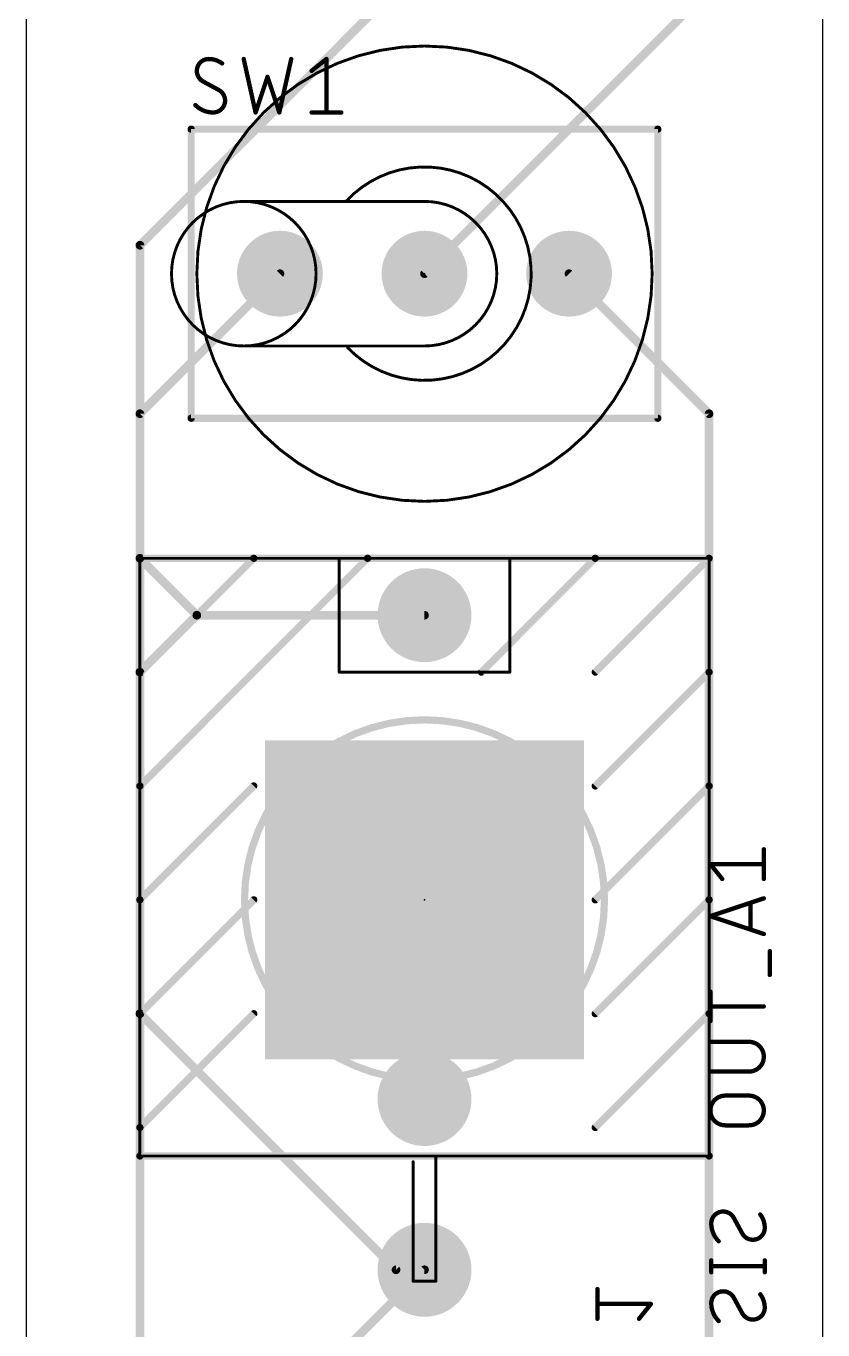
# Model space of a CAD drawing. Extents: x 0 to 14, y 0 to 99.
# Drawn here: x 0 to 14, y 46.44 to 69.35 of the extents above; entities that cross this region are included whole.
import ezdxf

# ---------------------------------------------------------------- set-up
doc = ezdxf.new("R2010")
doc.units = 0
for name, color, linetype in [('1', 12, 'CONTINUOUS'), ('16', 132, 'CONTINUOUS'), ('17', 110, 'CONTINUOUS'), ('20', 31, 'CONTINUOUS'), ('21', 253, 'CONTINUOUS'), ('22', 253, 'CONTINUOUS'), ('23', 53, 'CONTINUOUS'), ('25', 253, 'CONTINUOUS'), ('41', 12, 'CONTINUOUS'), ('51', 253, 'CONTINUOUS')]:
    doc.layers.add(name, color=color, linetype=linetype)

# ---------------------------------------------------------------- blocks, each defined once
blk = doc.blocks.new('RECT')
blk.add_solid([(-0.5, -0.5), (0.5, -0.5), (-0.5, 0.5), (0.5, 0.5)])
blk = doc.blocks.new('ROUNDP')
at = {"const_width": 0.5}
blk.add_lwpolyline([(0, -0.25, 1), (0, 0.25, 1), (0, -0.25)], format="xyb", dxfattribs=at)

msp = doc.modelspace()

# ---------------------------------------------------------------- linework, layer by layer
at = {"layer": '1', "const_width": 0.1524}
for points in [[(12, 70), (7, 65)], [(4.46, 65), (2, 62.54)], [(9.54, 65), (12, 62.54)], [(2, 62.54), (2, 60)], [(12, 62.54), (12, 30)], [(2, 60), (3, 59)], [(3, 59), (2, 58)], [(3, 59), (7, 59)], [(2, 58), (2, 45)]]:
    msp.add_lwpolyline(points, dxfattribs=at)
at = {"layer": '1', "const_width": 0.0762}
for points in [[(4.4869, 64.9731, 1), (4.4331, 65.0269)], [(6.9731, 65.0269, 1), (7.0269, 64.9731)], [(9.5669, 65.0269, 1), (9.5131, 64.9731)], [(2.0381, 62.54, 1), (1.9619, 62.54)], [(1.9731, 62.5669, 1), (2.0269, 62.5131)], [(12.0381, 62.54, 1), (11.9619, 62.54)], [(11.9731, 62.5131, 1), (12.0269, 62.5669)], [(1.9619, 60, 1), (2.0381, 60)], [(2.0269, 60.0269, 1), (1.9731, 59.9731)], [(3, 59.0381, 1), (3, 58.9619)], [(3.0269, 58.9731, 1), (2.9731, 59.0269)], [(2.9731, 58.9731, 1), (3.0269, 59.0269)], [(7, 58.9619, 1), (7, 59.0381)], [(2.0381, 58, 1), (1.9619, 58)], [(1.9731, 58.0269, 1), (2.0269, 57.9731)]]:
    msp.add_lwpolyline(points, format="xyb", dxfattribs=at)
at = {"layer": '16', "const_width": 0.1524}
for points in [[(7, 70.5), (2, 65.5)], [(2, 65.5), (2, 52)], [(2, 52), (6.5, 47.5)], [(7, 47.5), (2, 42.5)], [(6.5, 47.5), (7, 47.5)]]:
    msp.add_lwpolyline(points, dxfattribs=at)
at = {"layer": '16', "const_width": 0.0762}
for points in [[(2.0381, 65.5, 1), (1.9619, 65.5)], [(1.9731, 65.5269, 1), (2.0269, 65.4731)], [(1.9619, 52, 1), (2.0381, 52)], [(2.0269, 52.0269, 1), (1.9731, 51.9731)], [(6.5, 47.5381, 1), (6.5, 47.4619)], [(6.4731, 47.4731, 1), (6.5269, 47.5269)], [(7.0269, 47.4731, 1), (6.9731, 47.5269)], [(7, 47.4619, 1), (7, 47.5381)]]:
    msp.add_lwpolyline(points, format="xyb", dxfattribs=at)
at = {"layer": '20'}
for p, q in [((0, 99), (0, 0)), ((14, 0), (14, 99))]:
    msp.add_line(p, q, dxfattribs=at)
at = {"layer": '21'}
for points, const_width in [([(2.9, 67.54), (11.1, 67.54)], 0.127), ([(2.9, 62.46), (2.9, 67.54)], 0.127), ([(11.1, 67.54), (11.1, 62.46)], 0.127), ([(11.1, 62.46), (2.9, 62.46)], 0.127), ([(2, 58), (2, 60)], 0.127), ([(2, 60), (4, 60)], 0.127), ([(2, 58), (4, 60)], 0.127), ([(6, 60), (2, 56)], 0.127), ([(4, 60), (6, 60)], 0.127), ([(6, 60), (10, 60)], 0.127), ([(10, 60), (8, 58)], 0.127), ([(10, 60), (12, 60)], 0.127), ([(10, 58), (12, 60)], 0.127), ([(12, 60), (12, 58)], 0.127), ([(2, 56), (2, 58)], 0.127), ([(10, 56), (12, 58)], 0.127), ([(12, 58), (12, 56)], 0.127), ([(2, 54), (2, 56)], 0.127), ([(4, 56), (2, 54)], 0.127), ([(10, 54), (12, 56)], 0.127), ([(12, 56), (12, 54)], 0.127), ([(12.9619, 54.3662), (12.9619, 54.8884)], 0.0762), ([(12.2309, 54.3662), (12.0221, 54.6273)], 0.0762), ([(12.0221, 54.6273), (12.9619, 54.6273)], 0.0762), ([(2, 52), (2, 54)], 0.127), ([(4, 54), (2, 52)], 0.127), ([(10, 52), (12, 54)], 0.127), ([(12, 54), (12, 52)], 0.127), ([(12.0221, 53.7129), (12.9619, 54.0262)], 0.0762), ([(12.727, 53.9479), (12.727, 53.4779)], 0.0762), ([(12.9619, 53.3996), (12.0221, 53.7129)], 0.0762), ([(13.0663, 52.6811), (13.0663, 53.0988)], 0.0762), ([(12.0221, 51.8669), (12.0221, 52.389)], 0.0762), ([(2, 50), (2, 52)], 0.127), ([(4, 52), (2, 50)], 0.127), ([(10, 50), (12, 52)], 0.127), ([(12, 52), (12, 49.5)], 0.127), ([(12.9619, 52.128), (12.0221, 52.128)], 0.0762), ([(12.7008, 51.5051), (12.0221, 51.5051)], 0.0762), ([(12.0221, 50.983), (12.7008, 50.983)], 0.0762), ([(12.2832, 50.5602), (12.7008, 50.5602)], 0.0762), ([(2, 49.5), (2, 50)], 0.127), ([(12.7008, 50.0381), (12.2832, 50.0381)], 0.0762), ([(12, 49.5), (2, 49.5)], 0.127)]:
    msp.add_lwpolyline(points, dxfattribs=dict(at, const_width=const_width))
for points, const_width in [([(2.9, 67.5718, 1), (2.9, 67.5083)], 0.0635), ([(2.9318, 67.54, 1), (2.8683, 67.54)], 0.0635), ([(11.1318, 67.54, 1), (11.0682, 67.54)], 0.0635), ([(11.1, 67.5083, 1), (11.1, 67.5718)], 0.0635), ([(2.9, 62.4918, 1), (2.9, 62.4282)], 0.0635), ([(2.8683, 62.46, 1), (2.9318, 62.46)], 0.0635), ([(11.0682, 62.46, 1), (11.1318, 62.46)], 0.0635), ([(11.1, 62.4282, 1), (11.1, 62.4918)], 0.0635), ([(2.0318, 60, 1), (1.9683, 60)], 0.0635), ([(2, 60.0318, 1), (2, 59.9682)], 0.0635), ([(4, 60.0318, 1), (4, 59.9682)], 0.0635), ([(4.0225, 59.9775, 1), (3.9775, 60.0225)], 0.0635), ([(4, 59.9682, 1), (4, 60.0318)], 0.0635), ([(6, 60.0318, 1), (6, 59.9682)], 0.0635), ([(6.0225, 59.9775, 1), (5.9775, 60.0225)], 0.0635), ([(6, 59.9682, 1), (6, 60.0318)], 0.0635), ([(10, 60.0318, 1), (10, 59.9682)], 0.0635), ([(10.0225, 59.9775, 1), (9.9775, 60.0225)], 0.0635), ([(10, 59.9682, 1), (10, 60.0318)], 0.0635), ([(12.0318, 60, 1), (11.9682, 60)], 0.0635), ([(12.0225, 59.9775, 1), (11.9775, 60.0225)], 0.0635), ([(12, 59.9682, 1), (12, 60.0318)], 0.0635), ([(1.9775, 58.0225, 1), (2.0225, 57.9775)], 0.0635), ([(2.0318, 58, 1), (1.9683, 58)], 0.0635), ([(1.9683, 58, 1), (2.0318, 58)], 0.0635), ([(7.9775, 58.0225, 1), (8.0225, 57.9775)], 0.0635), ([(9.9775, 58.0225, 1), (10.0225, 57.9775)], 0.0635), ([(12.0318, 58, 1), (11.9682, 58)], 0.0635), ([(11.9682, 58, 1), (12.0318, 58)], 0.0635), ([(12.0225, 57.9775, 1), (11.9775, 58.0225)], 0.0635), ([(7, 51.3093, 1), (7, 56.6907, 1), (7, 51.3093)], 0.127), ([(1.9775, 56.0225, 1), (2.0225, 55.9775)], 0.0635), ([(2.0318, 56, 1), (1.9683, 56)], 0.0635), ([(1.9683, 56, 1), (2.0318, 56)], 0.0635), ([(4.0225, 55.9775, 1), (3.9775, 56.0225)], 0.0635), ([(9.9775, 56.0225, 1), (10.0225, 55.9775)], 0.0635), ([(12.0318, 56, 1), (11.9682, 56)], 0.0635), ([(11.9682, 56, 1), (12.0318, 56)], 0.0635), ([(12.0225, 55.9775, 1), (11.9775, 56.0225)], 0.0635), ([(12.9809, 54.8884, 1), (12.9428, 54.8884)], 0.0381), ([(12.037, 54.6392, 1), (12.0072, 54.6154)], 0.0381), ([(12.0221, 54.6463, 1), (12.0221, 54.6082)], 0.0381), ([(12.9619, 54.6082, 1), (12.9619, 54.6463)], 0.0381), ([(12.2161, 54.3543, 1), (12.2458, 54.3781)], 0.0381), ([(12.9428, 54.3662, 1), (12.9809, 54.3662)], 0.0381), ([(2.0318, 54, 1), (1.9683, 54)], 0.0635), ([(4.0225, 53.9775, 1), (3.9775, 54.0225)], 0.0635), ([(12.0318, 54, 1), (11.9682, 54)], 0.0635), ([(12.0225, 53.9775, 1), (11.9775, 54.0225)], 0.0635), ([(12.9679, 54.0081, 1), (12.9559, 54.0442)], 0.0381), ([(1.9775, 54.0225, 1), (2.0225, 53.9775)], 0.0635), ([(1.9683, 54, 1), (2.0318, 54)], 0.0635), ([(9.9775, 54.0225, 1), (10.0225, 53.9775)], 0.0635), ([(11.9682, 54, 1), (12.0318, 54)], 0.0635), ([(12.746, 53.9479, 1), (12.7079, 53.9479)], 0.0381), ([(12.0281, 53.731, 1), (12.0161, 53.6948)], 0.0381), ([(12.0161, 53.731, 1), (12.0281, 53.6948)], 0.0381), ([(12.7079, 53.4779, 1), (12.746, 53.4779)], 0.0381), ([(12.9559, 53.3816, 1), (12.9679, 53.4177)], 0.0381), ([(13.0854, 53.0988, 1), (13.0473, 53.0988)], 0.0381), ([(13.0473, 52.6811, 1), (13.0854, 52.6811)], 0.0381), ([(12.0412, 52.389, 1), (12.003, 52.389)], 0.0381), ([(1.9775, 52.0225, 1), (2.0225, 51.9775)], 0.0635), ([(2.0318, 52, 1), (1.9683, 52)], 0.0635), ([(1.9683, 52, 1), (2.0318, 52)], 0.0635), ([(4.0225, 51.9775, 1), (3.9775, 52.0225)], 0.0635), ([(9.9775, 52.0225, 1), (10.0225, 51.9775)], 0.0635), ([(12.0318, 52, 1), (11.9682, 52)], 0.0635), ([(11.9682, 52, 1), (12.0318, 52)], 0.0635), ([(12.0225, 51.9775, 1), (11.9775, 52.0225)], 0.0635), ([(12.0221, 52.147, 1), (12.0221, 52.1089)], 0.0381), ([(12.9619, 52.1089, 1), (12.9619, 52.147)], 0.0381), ([(12.003, 51.8669, 1), (12.0412, 51.8669)], 0.0381), ([(12.0221, 51.5241, 1), (12.0221, 51.486)], 0.0381), ([(12.7008, 50.983, 1), (12.7008, 51.5051)], 0.0762), ([(12.7008, 51.5241, 1), (12.7008, 51.486)], 0.0381), ([(12.7008, 51.486, 1), (12.7008, 51.5241)], 0.0381), ([(12.0221, 51.002, 1), (12.0221, 50.9639)], 0.0381), ([(12.7008, 51.002, 1), (12.7008, 50.9639)], 0.0381), ([(12.7008, 50.9639, 1), (12.7008, 51.002)], 0.0381), ([(12.2832, 50.5602, 1), (12.2832, 50.0381)], 0.0762), ([(12.2832, 50.5793, 1), (12.2832, 50.5412)], 0.0381), ([(12.2832, 50.5412, 1), (12.2832, 50.5793)], 0.0381), ([(12.7008, 50.5793, 1), (12.7008, 50.5412)], 0.0381), ([(12.7008, 50.0381, 1), (12.7008, 50.5602)], 0.0762), ([(12.7008, 50.5412, 1), (12.7008, 50.5793)], 0.0381), ([(1.9775, 50.0225, 1), (2.0225, 49.9775)], 0.0635), ([(2.0318, 50, 1), (1.9683, 50)], 0.0635), ([(1.9683, 50, 1), (2.0318, 50)], 0.0635), ([(9.9775, 50.0225, 1), (10.0225, 49.9775)], 0.0635), ([(12.2832, 50.0572, 1), (12.2832, 50.0191)], 0.0381), ([(12.2832, 50.0191, 1), (12.2832, 50.0572)], 0.0381), ([(12.7008, 50.0571, 1), (12.7008, 50.019)], 0.0381), ([(12.7008, 50.0191, 1), (12.7008, 50.0572)], 0.0381), ([(2, 49.5318, 1), (2, 49.4682)], 0.0635), ([(1.9683, 49.5, 1), (2.0318, 49.5)], 0.0635), ([(11.9682, 49.5, 1), (12.0318, 49.5)], 0.0635), ([(12, 49.4682, 1), (12, 49.5318)], 0.0635)]:
    msp.add_lwpolyline(points, format="xyb", dxfattribs=dict(at, const_width=const_width))
at = {"layer": '22'}
for points, const_width in [([(12.2469, 48.5241, 0.4142), (12.0381, 48.3152)], 0.0762), ([(12.4297, 48.4196, 0.2656), (12.2469, 48.5241)], 0.0762), ([(12.2469, 48.5431, 1), (12.2469, 48.505)], 0.0381), ([(12.2469, 48.505, 1), (12.2469, 48.5431)], 0.0381), ([(12.0381, 48.3152, 0.2), (12.1686, 48.002)], 0.0762), ([(12.0571, 48.3152, 1), (12.0191, 48.3152)], 0.0381), ([(12.0191, 48.3152, 1), (12.0572, 48.3152)], 0.0381), ([(12.4464, 48.4288, 1), (12.413, 48.4105)], 0.0381), ([(12.4133, 48.41, 1), (12.4461, 48.4293)], 0.0381), ([(12.9148, 48.4833, 1), (12.8843, 48.4604)], 0.0381), ([(12.9779, 48.2369, 0.1623), (12.8996, 48.4719)], 0.0762), ([(12.5863, 48.1325, 0.2656), (12.7691, 48.0281)], 0.0762), ([(12.6027, 48.1421, 1), (12.5699, 48.1228)], 0.0381), ([(12.5696, 48.1234, 1), (12.603, 48.1416)], 0.0381), ([(12.7691, 48.0281, 0.4142), (12.9779, 48.2369)], 0.0762), ([(12.9969, 48.2369, 1), (12.9588, 48.2369)], 0.0381), ([(12.9589, 48.2369, 1), (12.9969, 48.2369)], 0.0381), ([(12.1552, 47.9884, 1), (12.182, 48.0155)], 0.0381), ([(12.7691, 48.0471, 1), (12.7691, 48.009)], 0.0381), ([(12.7691, 48.009, 1), (12.7691, 48.0471)], 0.0381), ([(12.0572, 47.6664, 1), (12.0191, 47.6664)], 0.0381), ([(12.997, 47.6664, 1), (12.9588, 47.6664)], 0.0381), ([(12.0381, 47.581, 1), (12.0381, 47.5429)], 0.0381), ([(12.0191, 47.4575, 1), (12.0572, 47.4575)], 0.0381), ([(12.9588, 47.4575, 1), (12.997, 47.4575)], 0.0381), ([(12.9779, 47.5429, 1), (12.9779, 47.581)], 0.0381), ([(10.0572, 47.1614, 1), (10.0191, 47.1614)], 0.0381), ([(12.2469, 47.122, 0.4142), (12.0381, 46.9131)], 0.0762), ([(12.4297, 47.0176, 0.2656), (12.2469, 47.122)], 0.0762), ([(12.2469, 47.141, 1), (12.2469, 47.1029)], 0.0381), ([(12.2469, 47.1029, 1), (12.2469, 47.141)], 0.0381), ([(12.4464, 47.0267, 1), (12.413, 47.0084)], 0.0381), ([(12.4133, 47.0079, 1), (12.4461, 47.0272)], 0.0381), ([(12.9148, 47.0812, 1), (12.8843, 47.0583)], 0.0381), ([(12.9779, 46.8348, 0.1623), (12.8996, 47.0698)], 0.0762), ([(10.0381, 46.9194, 1), (10.0381, 46.8813)], 0.0381), ([(10.9928, 46.8884, 1), (10.963, 46.9122)], 0.0381), ([(10.9779, 46.8813, 1), (10.9779, 46.9194)], 0.0381), ([(12.0381, 46.9131, 0.2), (12.1686, 46.5999)], 0.0762), ([(12.0571, 46.9131, 1), (12.0191, 46.9131)], 0.0381), ([(12.0191, 46.9131, 1), (12.0572, 46.9131)], 0.0381), ([(12.5863, 46.7304, 0.2656), (12.7691, 46.626)], 0.0762), ([(12.6027, 46.7401, 1), (12.5699, 46.7207)], 0.0381), ([(12.5696, 46.7213, 1), (12.603, 46.7395)], 0.0381), ([(12.7691, 46.626, 0.4142), (12.9779, 46.8348)], 0.0762), ([(12.9969, 46.8348, 1), (12.9588, 46.8348)], 0.0381), ([(12.9589, 46.8348, 1), (12.9969, 46.8348)], 0.0381), ([(10.0191, 46.6393, 1), (10.0572, 46.6393)], 0.0381), ([(10.7542, 46.6512, 1), (10.7839, 46.6274)], 0.0381), ([(12.1552, 46.5864, 1), (12.182, 46.6134)], 0.0381), ([(12.7691, 46.645, 1), (12.7691, 46.6069)], 0.0381), ([(12.7691, 46.6069, 1), (12.7691, 46.645)], 0.0381)]:
    msp.add_lwpolyline(points, format="xyb", dxfattribs=dict(at, const_width=const_width))
at = {"layer": '22', "const_width": 0.0762}
for points in [[(12.4297, 48.4196), (12.5863, 48.1325)], [(12.0381, 47.4575), (12.0381, 47.6664)], [(12.9779, 47.4575), (12.9779, 47.6664)], [(12.9779, 47.562), (12.0381, 47.562)], [(10.0381, 46.6393), (10.0381, 47.1614)], [(12.4297, 47.0176), (12.5863, 46.7304)], [(10.9779, 46.9003), (10.0381, 46.9003)], [(10.7691, 46.6393), (10.9779, 46.9003)]]:
    msp.add_lwpolyline(points, dxfattribs=at)
at = {"layer": '23'}
for p in [(7, 65), (7, 54)]:
    msp.add_point(p, dxfattribs=at)
at = {"layer": '25'}
for points, const_width in [([(3.209, 68.7719, 0.4142), (3.0002, 68.5631)], 0.0762), ([(3.444, 68.6936, 0.1623), (3.209, 68.7719)], 0.0762), ([(3.2091, 68.7909, 1), (3.209, 68.7529)], 0.0381), ([(3.209, 68.7528, 1), (3.2091, 68.7909)], 0.0381), ([(3.4326, 68.6783, 1), (3.4554, 68.7088)], 0.0381), ([(3.8419, 68.776, 1), (3.8047, 68.7678)], 0.0381), ([(4.6773, 68.7678, 1), (4.6401, 68.776)], 0.0381), ([(5.2964, 68.7719, 1), (5.2583, 68.7719)], 0.0381), ([(5.2892, 68.757, 1), (5.2654, 68.7868)], 0.0381), ([(3.0002, 68.5631, 0.2656), (3.1046, 68.3803)], 0.0762), ([(3.0193, 68.5631, 1), (2.9812, 68.5631)], 0.0381), ([(2.9812, 68.5631, 1), (3.0193, 68.5631)], 0.0381), ([(4.2591, 68.4647, 1), (4.2229, 68.4526)], 0.0381), ([(4.2591, 68.4526, 1), (4.2229, 68.4647)], 0.0381), ([(5.0044, 68.5779, 1), (5.0282, 68.5482)], 0.0381), ([(3.1137, 68.397, 1), (3.0955, 68.3636)], 0.0381), ([(3.095, 68.3639, 1), (3.1143, 68.3967)], 0.0381), ([(3.4962, 68.0409, 0.2656), (3.3918, 68.2237)], 0.0762), ([(3.4015, 68.2401, 1), (3.3821, 68.2073)], 0.0381), ([(3.2874, 67.8321, 0.4142), (3.4962, 68.0409)], 0.0762), ([(3.3827, 68.207, 1), (3.4009, 68.2404)], 0.0381), ([(3.5153, 68.0409, 1), (3.4772, 68.0409)], 0.0381), ([(3.4772, 68.0409, 1), (3.5153, 68.0409)], 0.0381), ([(2.9741, 67.9626, 0.2), (3.2874, 67.8321)], 0.0762), ([(2.9876, 67.976, 1), (2.9606, 67.9492)], 0.0381), ([(3.2874, 67.8511, 1), (3.2874, 67.8131)], 0.0381), ([(3.2874, 67.8131, 1), (3.2874, 67.8511)], 0.0381), ([(4.0141, 67.8381, 1), (4.0502, 67.8261)], 0.0381), ([(4.0136, 67.828, 1), (4.0507, 67.8362)], 0.0381), ([(4.4312, 67.8362, 1), (4.4684, 67.828)], 0.0381), ([(4.4318, 67.8261, 1), (4.4679, 67.8381)], 0.0381), ([(5.0163, 67.8511, 1), (5.0163, 67.8131)], 0.0381), ([(5.2583, 67.8321, 1), (5.2964, 67.8321)], 0.0381), ([(5.5384, 67.8131, 1), (5.5384, 67.8511)], 0.0381)]:
    msp.add_lwpolyline(points, format="xyb", dxfattribs=dict(at, const_width=const_width))
at = {"layer": '25', "const_width": 0.0762}
for points in [[(3.8233, 68.7719), (4.0321, 67.8321)], [(4.4498, 67.8321), (4.6587, 68.7719)], [(5.0163, 68.5631), (5.2773, 68.7719)], [(5.2773, 68.7719), (5.2773, 67.8321)], [(4.0321, 67.8321), (4.241, 68.4586)], [(4.241, 68.4586), (4.4498, 67.8321)], [(3.3918, 68.2237), (3.1046, 68.3803)], [(5.0163, 67.8321), (5.5384, 67.8321)]]:
    msp.add_lwpolyline(points, dxfattribs=at)
at = {"layer": '51'}
for points, const_width in [([(7, 61, 1), (7, 69, 1), (7, 61)], 0.0508), ([(5.65, 63.7, 2.5142), (5.625, 66.275)], 0.0508), ([(3.825, 63.73, 1), (3.825, 66.27, 1), (3.825, 63.73)], 0.0508), ([(3.825, 66.2827, 1), (3.825, 66.2573)], 0.0254), ([(5.6157, 66.2836, 1), (5.6343, 66.2664)], 0.0254), ([(7, 63.73, 1), (7, 66.27)], 0.0508), ([(7, 66.2827, 1), (7, 66.2573)], 0.0254), ([(7, 66.2573, 1), (7, 66.2827)], 0.0254), ([(3.825, 63.7427, 1), (3.825, 63.7173)], 0.0254), ([(5.6591, 63.7088, 1), (5.6409, 63.6912)], 0.0254), ([(7, 63.7427, 1), (7, 63.7173)], 0.0254), ([(7, 63.7173, 1), (7, 63.7427)], 0.0254), ([(2, 60.0127, 1), (2, 59.9873)], 0.0254), ([(2.0127, 60, 1), (1.9873, 60)], 0.0254), ([(5.5, 60.0127, 1), (5.5, 59.9873)], 0.0254), ([(5.5127, 60, 1), (5.4873, 60)], 0.0254), ([(5.5, 59.9873, 1), (5.5, 60.0127)], 0.0254), ([(8.5, 60.0127, 1), (8.5, 59.9873)], 0.0254), ([(8.5127, 60, 1), (8.4873, 60)], 0.0254), ([(8.5, 59.9873, 1), (8.5, 60.0127)], 0.0254), ([(12.0127, 60, 1), (11.9873, 60)], 0.0254), ([(12, 59.9873, 1), (12, 60.0127)], 0.0254), ([(5.5, 58.0127, 1), (5.5, 57.9873)], 0.0254), ([(5.4873, 58, 1), (5.5127, 58)], 0.0254), ([(8.4873, 58, 1), (8.5127, 58)], 0.0254), ([(8.5, 57.9873, 1), (8.5, 58.0127)], 0.0254), ([(7, 50.8377, 1), (7, 57.1623, 1), (7, 50.8377)], 0.127), ([(2, 49.5127, 1), (2, 49.4873)], 0.0254), ([(1.9873, 49.5, 1), (2.0127, 49.5)], 0.0254), ([(7.2, 49.5127, 1), (7.2, 49.4873)], 0.0254), ([(7.2127, 49.5, 1), (7.1873, 49.5)], 0.0254), ([(7.2, 49.4873, 1), (7.2, 49.5127)], 0.0254), ([(11.9873, 49.5, 1), (12.0127, 49.5)], 0.0254), ([(12, 49.4873, 1), (12, 49.5127)], 0.0254), ([(6.8127, 49.4, 1), (6.7873, 49.4)], 0.0254), ([(6.8, 47.3127, 1), (6.8, 47.2873)], 0.0254), ([(6.7873, 47.3, 1), (6.8127, 47.3)], 0.0254), ([(7.1873, 47.3, 1), (7.2127, 47.3)], 0.0254), ([(7.2, 47.2873, 1), (7.2, 47.3127)], 0.0254)]:
    msp.add_lwpolyline(points, format="xyb", dxfattribs=dict(at, const_width=const_width))
at = {"layer": '51', "const_width": 0.0508}
for points in [[(3.825, 66.27), (7, 66.27)], [(3.825, 63.73), (7, 63.73)], [(2, 60), (5.5, 60)], [(2, 60), (2, 49.5)], [(5.5, 60), (8.5, 60)], [(5.5, 60), (5.5, 58)], [(8.5, 60), (12, 60)], [(8.5, 58), (8.5, 60)], [(12, 49.5), (12, 60)], [(5.5, 58), (8.5, 58)], [(2, 49.5), (7.2, 49.5)], [(7.2, 49.5), (12, 49.5)], [(7.2, 47.3), (7.2, 49.5)], [(6.8, 49.4), (6.8, 47.3)], [(6.8, 47.3), (7.2, 47.3)]]:
    msp.add_lwpolyline(points, dxfattribs=at)

# ---------------------------------------------------------------- block references
at = {"layer": '17', "xscale": 1.508, "yscale": 1.508, "rotation": 90}
for p in [(4.46, 65), (4.46, 65), (7, 65), (7, 65), (9.54, 65), (9.54, 65)]:
    msp.add_blockref('ROUNDP', p, dxfattribs=at)
at = {"layer": '17', "xscale": 1.65, "yscale": 1.65}
for p in [(7, 59), (7, 59), (7, 50.5), (7, 50.5), (7, 47.5), (7, 47.5)]:
    msp.add_blockref('ROUNDP', p, dxfattribs=at)
at = {"layer": '41', "xscale": 5.6, "yscale": 5.6}
msp.add_blockref('RECT', (7, 54), dxfattribs=at)

doc.saveas('drawing.dxf')
